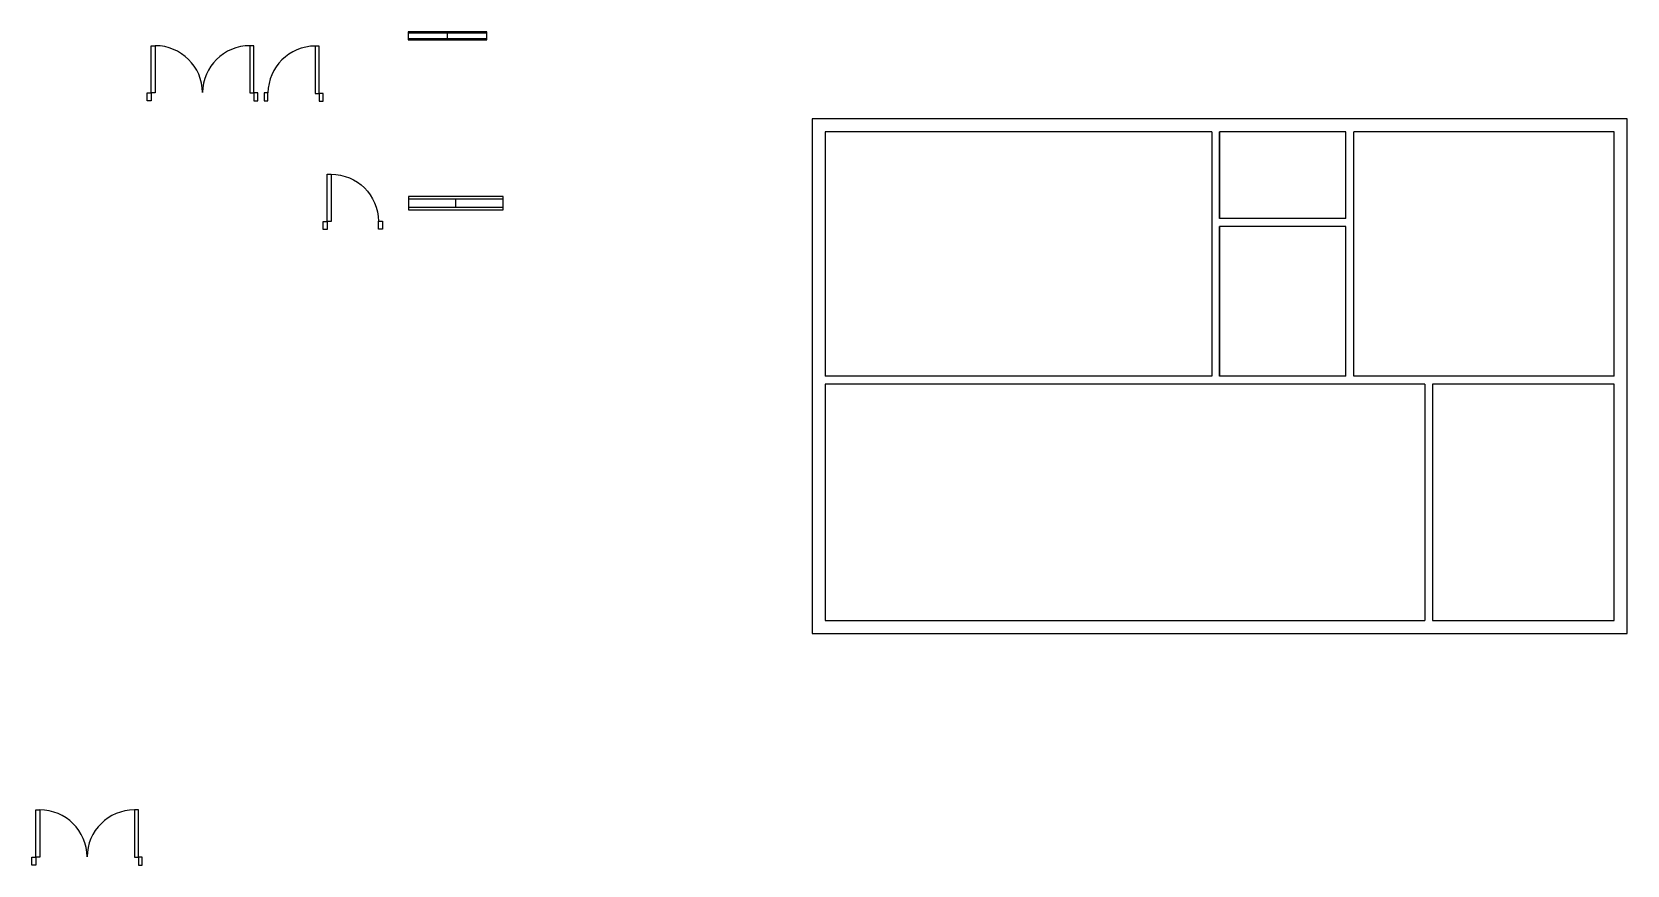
# Model space of a CAD drawing. Header units: inches. Extents: x -84 to 1130, y 0 to 634.
import ezdxf

# ---------------------------------------------------------------- set-up
doc = ezdxf.new("R2010")
doc.units = ezdxf.units.IN
doc.header["$MEASUREMENT"] = 0
doc.layers.add('Door', color=6, linetype='Continuous')
doc.layers.add('Window', color=40, linetype='Continuous')

# ---------------------------------------------------------------- blocks, each defined once
blk = doc.blocks.new('Door1')
at = {"layer": 'Door'}
for points in [[(-6, 6), (-3, 6), (-3, 42), (-6, 42)], [(-45, 0.3), (-42, 0.3), (-42, 6.3), (-45, 6.3)], [(-3, 0), (0, 0), (0, 6), (-3, 6)]]:
    blk.add_lwpolyline(points, close=True, dxfattribs=at)
blk.add_arc((-6, 6), 36, 90, 179.5255, dxfattribs=at)
blk = doc.blocks.new('Door2')
at = {"layer": 'Door'}
for points in [[(-78, 6), (-81, 6), (-81, 42), (-78, 42)], [(-6, 6), (-3, 6), (-3, 42), (-6, 42)], [(-81, 0), (-84, 0), (-84, 6), (-81, 6)], [(-3, 0), (0, 0), (0, 6), (-3, 6)]]:
    blk.add_lwpolyline(points, close=True, dxfattribs=at)
for centre, start, end in [((-78, 6), 0.4745, 90), ((-6, 6), 90, 179.5255)]:
    blk.add_arc(centre, 36, start, end, dxfattribs=at)
blk = doc.blocks.new('window1')
at = {"layer": 'Window'}
for p, q in [((0, 6), (-60, 6)), ((-60, 6), (-60, 0)), ((0, 5), (-60, 5)), ((-60, 1), (0, 1)), ((-60, 0), (0, 0)), ((-30, 1), (-30, 5)), ((0, 0), (0, 6)), ((0, 0), (0, 6))]:
    blk.add_line(p, q, dxfattribs=at)
blk = doc.blocks.new('window2')
at = {"layer": 'Window'}
for p, q in [((0, 10), (-72, 10)), ((-72, 10), (-72, 0)), ((0, 8), (-72, 8)), ((-72, 2), (0, 2)), ((-72, 0), (0, 0)), ((-36, 2), (-36, 8)), ((0, 0), (0, 10))]:
    blk.add_line(p, q, dxfattribs=at)

msp = doc.modelspace()

# ---------------------------------------------------------------- linework, layer by layer
for p, q in [((813.6, 558.3), (813.6, 372.3)), ((819.6, 558.3), (819.6, 492.3)), ((819.6, 492.3), (819.6, 558.3)), ((915.6, 492.3), (915.6, 558.3)), ((921.6, 372.3), (921.6, 558.3)), ((855.6, 492.3), (819.6, 492.3)), ((819.6, 372.3), (819.6, 486.3)), ((855.6, 486.3), (819.6, 486.3)), ((819.6, 486.3), (819.6, 372.3)), ((915.6, 492.3), (855.6, 492.3)), ((915.6, 486.3), (855.6, 486.3)), ((915.6, 372.3), (915.6, 486.3)), ((813.6, 372.3), (519.6, 372.3)), ((855.6, 366.3), (519.6, 366.3)), ((855.6, 372.3), (819.6, 372.3)), ((915.6, 372.3), (855.6, 372.3)), ((975.6, 366.3), (855.6, 366.3)), ((975.6, 372.3), (921.6, 372.3)), ((1119.6, 372.3), (975.6, 372.3)), ((975.6, 366.3), (975.6, 186.3)), ((1119.6, 366.3), (981.6, 366.3)), ((981.6, 366.3), (981.6, 186.3)), ((1119.6, 186.3), (1119.6, 366.3))]:
    msp.add_line(p, q)
msp.add_lwpolyline([(509.6, 176.3), (1129.6, 176.3), (1129.6, 568.3), (509.6, 568.3)], close=True)
for points in [[(813.6, 558.3), (519.6, 558.3), (519.6, 372.3)], [(915.6, 558.3), (819.6, 558.3)], [(1119.6, 372.3), (1119.6, 558.3), (921.6, 558.3)], [(519.6, 366.3), (519.6, 186.3), (975.6, 186.3)], [(981.6, 186.3), (1119.6, 186.3), (1119.6, 366.3)]]:
    msp.add_lwpolyline(points)

# ---------------------------------------------------------------- block references
at = {"layer": 'Window'}
for name, p in [('window1', (262.2, 628.4)), ('Door2', (87.8, 581.9)), ('Door1', (137.6, 581.6)), ('window2', (274.5, 499)), ('Door2', (0, 0))]:
    msp.add_blockref(name, p, dxfattribs=at)
at = {"layer": 'Window', "xscale": -1}
msp.add_blockref('Door1', (137.6, 484), dxfattribs=at)

doc.saveas('drawing.dxf')
